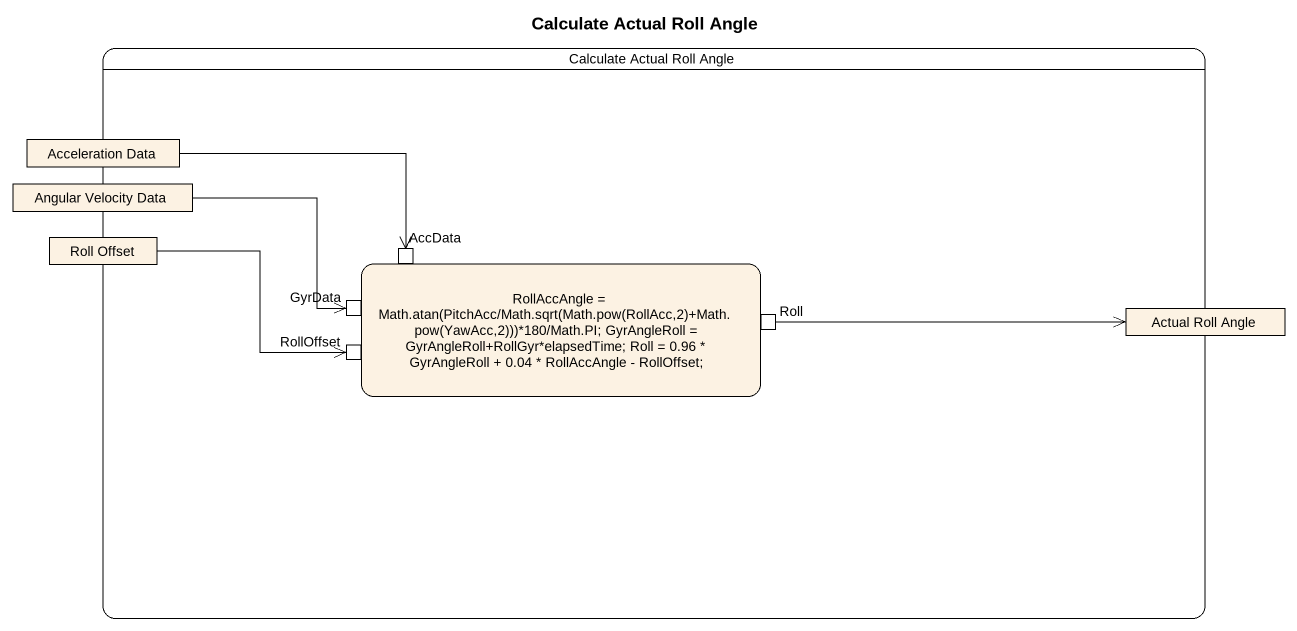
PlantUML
@startuml
title Calculate Actual Roll Angle
hide empty description
state "Calculate Actual Roll Angle" as Calculate_Actual_Roll_Angle {
  state "Angular Velocity Data" as Angular_Velocity_Data <<object>>
  state "Acceleration Data" as Acceleration_Data <<object>>
  state "Roll Offset" as Roll_Offset <<object>>
  state "RollAccAngle = Math.atan(PitchAcc/Math.sqrt(Math.pow(RollAcc,2)+Math.pow(YawAcc,2)))*180/Math.PI; GyrAngleRoll = GyrAngleRoll+RollGyr*elapsedTime; Roll = 0.96 * GyrAngleRoll + 0.04 * RollAccAngle - RollOffset;" as RollAccAngle_Math_atan {
    state AccData <<inputPin>>
    state RollOffset <<inputPin>>
    state GyrData <<inputPin>>
    state Roll <<outputPin>>
  }
  state "Actual Roll Angle" as Actual_Roll_Angle <<object>>
}
Angular_Velocity_Data -right-> GyrData
Acceleration_Data -right-> AccData
Roll_Offset -right-> RollOffset
Roll -right-> Actual_Roll_Angle
@enduml
